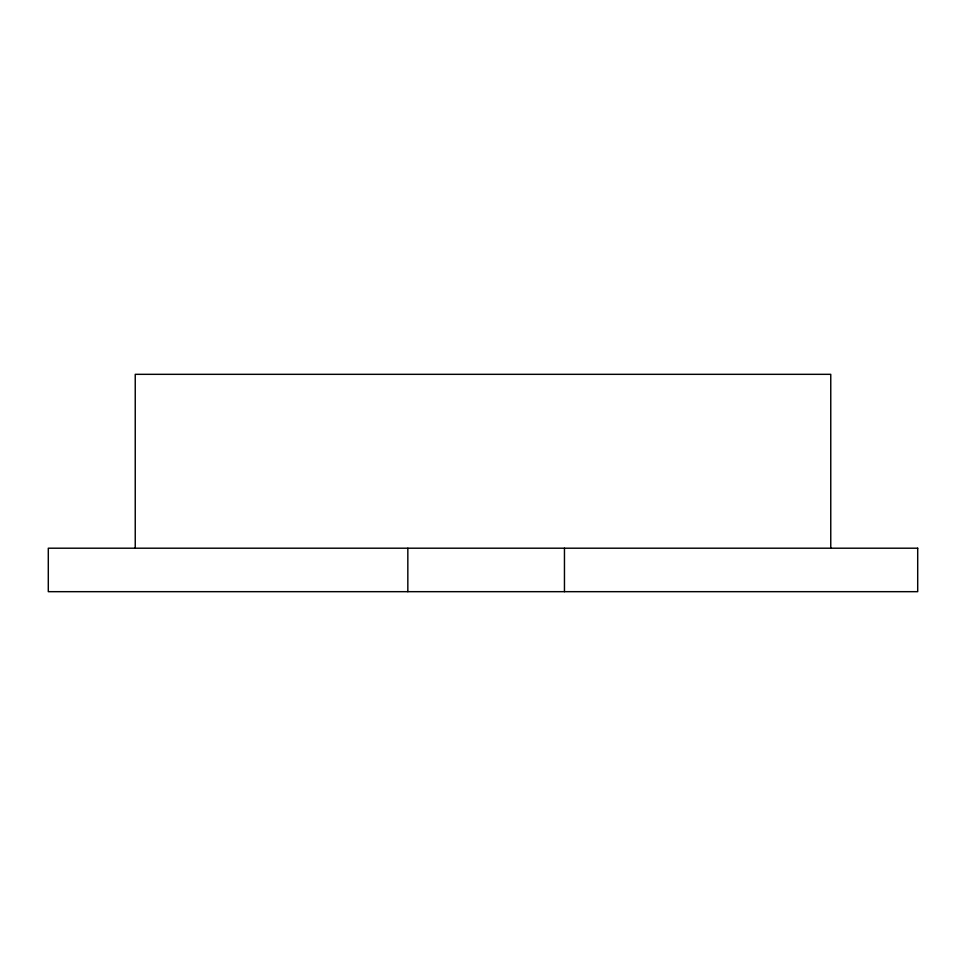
<?xml version="1.0" encoding="UTF-8"?>
<svg xmlns="http://www.w3.org/2000/svg" width="966" height="966" viewBox="0 0 966 966"><rect width="100%" height="100%" fill="white"/><g stroke="black" fill="none" stroke-linecap="round" stroke-linejoin="round"><path stroke-width="1.45" d="M830.76 548.205L830.76 374.325L135.24 374.325L135.24 548.205M564.458 548.205L564.458 591.675M407.833 548.205L407.833 591.675M917.7 548.205L48.3 548.205L48.3 591.675L917.7 591.675L917.7 548.205"/></g></svg>
